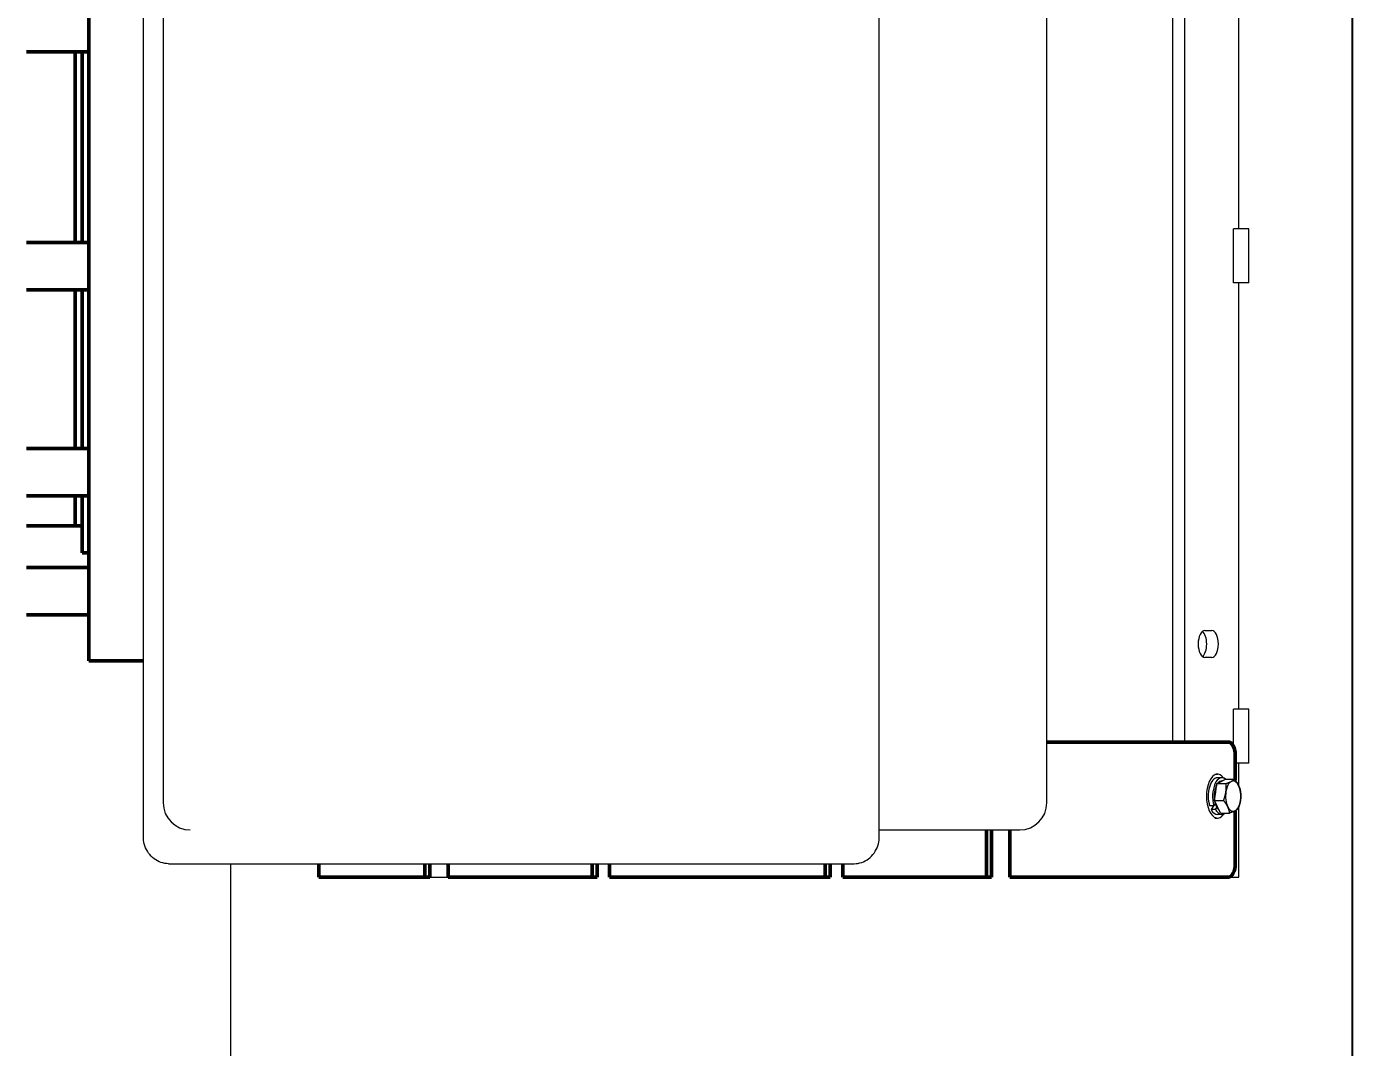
# Model space of a CAD drawing. Header units: inches. Extents: x 17 to 469, y 7 to 301.
# Drawn here: x 335.27 to 359.8, y 75.83 to 94.71 of the extents above; entities that cross this region are included whole.
import ezdxf

# ---------------------------------------------------------------- set-up
doc = ezdxf.new("R2010")
doc.units = ezdxf.units.IN
doc.header["$LTSCALE"] = 14
doc.header["$MEASUREMENT"] = 0
doc.layers.add('Dimension (ANSI)', color=7, linetype='Continuous', lineweight=25)
doc.layers.add('Visible (ANSI)', color=7, linetype='Continuous', lineweight=50)
doc.styles.add('MEMCOR Medium', font='arial.ttf')
doc.dimstyles.new('Default (ANSI)', dxfattribs={"dimscale": 14, "dimtxt": 0.15, "dimasz": 0.098425, "dimexe": 0.125, "dimexo": 0.0625, "dimgap": 0.031496, "dimtad": 0, "dimtih": 1, "dimtoh": 1, "dimdec": 4, "dimrnd": 1e-08, "dimzin": 3, "dimdsep": 46, "dimlunit": 5, "dimtxsty": 'MEMCOR Medium', "dimcen": 0.09, "dimdle": 0.393701, "dimclrd": 256, "dimclre": 256, "dimclrt": 256, "dimadec": 0, "dimazin": 1, "dimtfac": 0.8, "dimtofl": 0, "dimtmove": 0, "dimatfit": 3, "dimfxl": 1, "dimfrac": 1, "dimtolj": 1, "dimtzin": 4, "dimlwd": -1, "dimlwe": -1, "dimarcsym": 0})

# ---------------------------------------------------------------- blocks, each defined once
blk = doc.blocks.new('*D28')
at = {"layer": 'Defpoints', "color": 0, "transparency": 16777216}
for p in [(299.504, 132.744), (359.226, 132.744), (339.567, 40.229)]:
    blk.add_point(p, dxfattribs=at)
at = {"layer": 'Dimension (ANSI)', "transparency": 16777216}
for p, q in [((358.351, 132.744), (297.754, 132.744)), ((299.504, 131.366), (299.504, 93.646)), ((299.504, 41.607), (299.504, 79.328)), ((338.692, 40.229), (297.754, 40.229))]:
    blk.add_line(p, q, dxfattribs=at)
for points in [[(299.275, 131.366), (299.734, 131.366), (299.504, 132.744)], [(299.275, 41.607), (299.734, 41.607), (299.504, 40.229)]]:
    blk.add_solid(points, dxfattribs=at)
at = {"layer": 'Dimension (ANSI)', "transparency": 16777216, "char_height": 2.1, "attachment_point": 5, "style": 'MEMCOR Medium'}
for s, insert in [('\\A1; \\fArial|b0|i0;92{\\H0.8x;\\S1#2;} in', (299.504, 88.633)), ('\\A1;[2349.9 mm]{\\P\\fArial|b0|i0;SHIPPING HEIGHT\\P\\fArial|b0|i0;REF.}', (299.504, 81.474))]:
    blk.add_mtext(s, dxfattribs=dict(at, insert=insert))

msp = doc.modelspace()

# ---------------------------------------------------------------- linework, layer by layer
at = {"layer": 'Visible (ANSI)', "linetype": 'Continuous', "lineweight": 18}
for p, q in [((359.799321, 116.479368), (359.799321, 51.479368)), ((359.799326, 51.479368), (359.799326, 116.479368)), ((359.802937, 116.479368), (359.802937, 51.479368)), ((359.802942, 51.479368), (359.802942, 116.479368)), ((337.433129, 79.729368), (337.433129, 96.479368)), ((351.04851, 79.729368), (351.04851, 96.479368)), ((357.697522, 90.969368), (357.697522, 96.023028)), ((337.799155, 95.854368), (337.799155, 80.354368)), ((354.148991, 80.354368), (354.148991, 95.854368)), ((356.481016, 81.479368), (356.481016, 95.229368)), ((356.697522, 95.229368), (356.697522, 81.479368)), ((357.88414, 90.969368), (357.603772, 90.969368)), ((357.603772, 89.969368), (357.603772, 90.969368)), ((357.88414, 89.969368), (357.88414, 90.969368)), ((357.88414, 89.969368), (357.603772, 89.969368)), ((357.697522, 82.089368), (357.697522, 89.969368)), ((357.072522, 83.541868), (357.197522, 83.541868)), ((357.197522, 83.041868), (357.072522, 83.041868)), ((357.88414, 82.089368), (357.603772, 82.089368)), ((357.603772, 81.390106), (357.603772, 82.089368)), ((357.88414, 81.089368), (357.88414, 82.089368)), ((357.88414, 81.089368), (357.633034, 81.089368)), ((357.697522, 80.673704), (357.697522, 81.089368)), ((357.258034, 80.885368), (357.304184, 80.885368)), ((357.272011, 80.555583), (357.294012, 80.711737)), ((357.294012, 80.711737), (357.372629, 80.751707)), ((357.294012, 80.711737), (357.46107, 80.711737)), ((357.38559, 80.819368), (357.304184, 80.819368)), ((357.372629, 80.751707), (357.451247, 80.791676)), ((357.389666, 80.760368), (357.38559, 80.760368)), ((357.451247, 80.791676), (357.618305, 80.791676)), ((357.25001, 80.399429), (357.272011, 80.555583)), ((357.240346, 80.302685), (357.15894, 80.302685)), ((357.233216, 80.302685), (357.18868, 80.229897)), ((357.270087, 80.229897), (357.18868, 80.229897)), ((357.263458, 80.340458), (357.240346, 80.302685)), ((357.25001, 80.399429), (357.417068, 80.399429)), ((357.306626, 80.283244), (357.25001, 80.399429)), ((357.267811, 80.326158), (357.254708, 80.326158)), ((357.270087, 80.229897), (357.293198, 80.26767)), ((357.363242, 80.16706), (357.306626, 80.283244)), ((357.697522, 78.979368), (357.697522, 80.273028)), ((357.258034, 80.073368), (357.304184, 80.073368)), ((357.38559, 80.139368), (357.304184, 80.139368)), ((357.363242, 80.16706), (357.5303, 80.16706)), ((351.04851, 79.854368), (353.648991, 79.854368)), ((337.899636, 79.229368), (350.457004, 79.229368)), ((339.050669, 67.473327), (339.050669, 79.229368)), ((350.457004, 79.229368), (350.582004, 79.229368)), ((342.734286, 78.979368), (343.073548, 78.979368)), ((357.508034, 78.979368), (357.697522, 78.979368))]:
    msp.add_line(p, q, dxfattribs=at)
at = {"layer": 'Visible (ANSI)'}
for p, q in [((336.426131, 101.979368), (336.426131, 82.979368)), ((335.271131, 94.24183), (336.426131, 94.24183)), ((336.171131, 94.24183), (336.171131, 90.716906)), ((336.171131, 94.24183), (336.171131, 90.716906)), ((336.301131, 94.24183), (336.301131, 90.716906)), ((335.271131, 90.716906), (336.426131, 90.716906)), ((335.271131, 89.841906), (336.426131, 89.841906)), ((336.171131, 89.841906), (336.171131, 86.90646)), ((336.171131, 89.841906), (336.171131, 86.90646)), ((336.301131, 89.841906), (336.301131, 86.90646)), ((335.271131, 86.90646), (336.426131, 86.90646)), ((335.271131, 86.03146), (336.426131, 86.03146)), ((336.171131, 86.03146), (336.171131, 85.479368)), ((336.171131, 86.03146), (336.171131, 85.479368)), ((336.301131, 86.03146), (336.301131, 84.979368)), ((336.171131, 85.479368), (335.271131, 85.479368)), ((336.301131, 85.479368), (336.171131, 85.479368)), ((336.426131, 84.979368), (336.301131, 84.979368)), ((335.271131, 84.706499), (336.426131, 84.706499)), ((335.271131, 83.831499), (336.426131, 83.831499)), ((337.433129, 82.979368), (336.426131, 82.979368)), ((355.20947, 81.479368), (354.148991, 81.479368)), ((355.20947, 81.479368), (355.807106, 81.479368)), ((357.508034, 81.479368), (355.807106, 81.479368)), ((357.633034, 80.77361), (357.633034, 81.229368)), ((357.633034, 79.229368), (357.633034, 80.208251)), ((353.032841, 78.979368), (353.032841, 79.854368)), ((353.126591, 79.854368), (353.126591, 78.979368)), ((353.465853, 79.854368), (353.465853, 78.979368)), ((340.678169, 79.229368), (340.678169, 78.979368)), ((342.640536, 78.979368), (342.640536, 79.229368)), ((342.734286, 79.229368), (342.734286, 78.979368)), ((343.073548, 79.229368), (343.073548, 78.979368)), ((345.734411, 78.979368), (345.734411, 79.229368)), ((345.828161, 79.229368), (345.828161, 78.979368)), ((346.059171, 79.229368), (346.059171, 78.979368)), ((350.047218, 78.979368), (350.047218, 79.229368)), ((350.140968, 79.229368), (350.140968, 78.979368)), ((350.371977, 79.229368), (350.371977, 78.979368)), ((340.896919, 78.979368), (340.678169, 78.979368)), ((340.896919, 78.979368), (342.640536, 78.979368)), ((342.734286, 78.979368), (342.640536, 78.979368)), ((343.073548, 78.979368), (345.734411, 78.979368)), ((345.828161, 78.979368), (345.734411, 78.979368)), ((346.059171, 78.979368), (350.047218, 78.979368)), ((350.140968, 78.979368), (350.047218, 78.979368)), ((350.371977, 78.979368), (353.032841, 78.979368)), ((353.126591, 78.979368), (353.032841, 78.979368)), ((353.465853, 78.979368), (355.20947, 78.979368)), ((355.807106, 78.979368), (355.20947, 78.979368)), ((355.807106, 78.979368), (357.508034, 78.979368))]:
    msp.add_line(p, q, dxfattribs=at)
at = {"layer": 'Visible (ANSI)', "linetype": 'Continuous', "lineweight": 18}
for centre, start, end in [((338.299155, 80.354368), 180, 270), ((353.648991, 80.354368), 270, 0)]:
    msp.add_arc(centre, 0.5, start, end, dxfattribs=at)
for centre, major_axis, start_param, end_param in [((357.072522, 83.291868), (0, -0.25), 3.141592654, 6.283185307), ((356.981016, 83.291868), (0, -0.25), 0.374734433, 2.766858221), ((357.197522, 83.291868), (0, 0.25), 3.141592654, 6.283185307), ((357.304184, 80.479368), (0, -0.406), 2.53151287, 6.893265091), ((357.304184, 80.479368), (0, 0.34), 0, 2.117244484), ((357.38559, 80.479368), (0, 0.34), 5.876794941, 8.400429791), ((357.38559, 80.479368), (0, 0.281), 0, 0.525385983), ((357.596038, 80.479368), (0, 0.281), 0.248931828, 1.296129379), ((357.596038, 80.479368), (0, 0.281), 5.484919584, 6.532117135), ((357.38559, 80.479368), (0, 0.281), 0.744469658, 1.8477891), ((357.596038, 80.479368), (0, -0.281), 4.437722032, 5.484919584), ((357.596038, 80.479368), (0, 0.281), 4.437722032, 5.484919584), ((357.304184, 80.479368), (0, -0.34), 5.536195897, 6.283185307), ((357.38559, 80.479368), (0, -0.281), 5.010649984, 5.959189183), ((357.38559, 80.479368), (0, -0.34), 5.536195897, 6.689575673), ((357.596038, 80.479368), (0, -0.281), 5.484919584, 6.532117135), ((357.596038, 80.479368), (0, -0.281), 0.248931828, 1.296129379)]:
    msp.add_ellipse(centre, major_axis=major_axis, ratio=0.5, start_param=start_param, end_param=end_param, dxfattribs=at)
at = {"layer": 'Visible (ANSI)'}
for centre, major_axis, start_param, end_param in [((357.508034, 81.229368), (0, 0.25), 4.71238898, 6.283185307), ((357.508034, 79.229368), (0, -0.25), 0, 1.570796327)]:
    msp.add_ellipse(centre, major_axis=major_axis, ratio=0.5, start_param=start_param, end_param=end_param, dxfattribs=at)
at = {"layer": 'Visible (ANSI)', "linetype": 'Continuous', "lineweight": 18}
for points in [[(357.460804, 80.555583), (357.471015, 80.628054), (357.46107, 80.711737)], [(357.46107, 80.711737), (357.524937, 80.733157), (357.561423, 80.751707)], [(357.561423, 80.751707), (357.597909, 80.770257), (357.618305, 80.791676)], [(357.618305, 80.791676), (357.670381, 80.729413), (357.696656, 80.675492)], [(357.417068, 80.399429), (357.450594, 80.483111), (357.460804, 80.555583)], [(357.696656, 80.675492), (357.722932, 80.621571), (357.731537, 80.559308)], [(357.731537, 80.559308), (357.741482, 80.475625), (357.731271, 80.403153)], [(357.495419, 80.283244), (357.469144, 80.337166), (357.417068, 80.399429)], [(357.5303, 80.16706), (357.521695, 80.229323), (357.495419, 80.283244)], [(357.687535, 80.246999), (357.667139, 80.22558), (357.630653, 80.20703)], [(357.731271, 80.403153), (357.72106, 80.330682), (357.687535, 80.246999)], [(357.630653, 80.20703), (357.594166, 80.18848), (357.5303, 80.16706)]]:
    msp.add_rational_spline(points, [1, 1.0379548493, 1], degree=2, dxfattribs=at)
for points, knots in [([(337.899636, 79.229368), (337.851562, 79.229368), (337.803535, 79.237425), (337.712247, 79.268363), (337.669168, 79.291513), (337.590704, 79.350569), (337.555901, 79.387089), (337.498649, 79.468249), (337.476339, 79.512996), (337.445066, 79.606265), (337.436083, 79.654806), (337.433335, 79.71219), (337.433129, 79.720779), (337.433129, 79.729368)], [1.570796327, 1.570796327, 1.570796327, 1.570796327, 1.85628195, 1.85628195, 2.148446526, 2.148446526, 2.458040774, 2.458040774, 2.77220004, 2.77220004, 3.086359305, 3.086359305, 3.141592654, 3.141592654, 3.141592654, 3.141592654]), ([(350.582004, 79.229368), (350.630078, 79.229368), (350.678105, 79.237425), (350.769393, 79.268363), (350.812472, 79.291513), (350.890936, 79.350569), (350.925739, 79.387089), (350.982991, 79.468249), (351.005301, 79.512996), (351.036574, 79.606265), (351.045557, 79.654806), (351.048305, 79.71219), (351.04851, 79.720779), (351.04851, 79.729368)], [4.71238898, 4.71238898, 4.71238898, 4.71238898, 4.997874603, 4.997874603, 5.29003918, 5.29003918, 5.599633428, 5.599633428, 5.913792693, 5.913792693, 6.227951959, 6.227951959, 6.283185307, 6.283185307, 6.283185307, 6.283185307])]:
    msp.add_open_spline(points, degree=3, knots=knots, dxfattribs=at)

# ---------------------------------------------------------------- dimensions: what is measured, and where the dimension line sits
at = {"layer": 'Dimension (ANSI)'}
dim = msp.add_linear_dim(base=(299.504219, 132.744368), p1=(339.566564, 40.229368), p2=(359.226131, 132.744368), angle=90, text=' \\fArial|b0|i0;<> in\\X[2349.9 mm]{\\P\\fArial|b0|i0;SHIPPING HEIGHT\\P\\fArial|b0|i0;REF.}', dimstyle='Default (ANSI)', override={"dimgap": 0.031496, "dimdec": 4, "dimpost": '', "dimtol": 0, "dimlim": 0, "dimtp": 0, "dimtm": 0, "dimtdec": 2, "dimatfit": 1}, dxfattribs=at)
dim.commit()
dim.dimension.update_dxf_attribs({"geometry": '*D28', "text_midpoint": (299.504219, 86.486868), "dimtype": 160})

doc.saveas('drawing.dxf')
